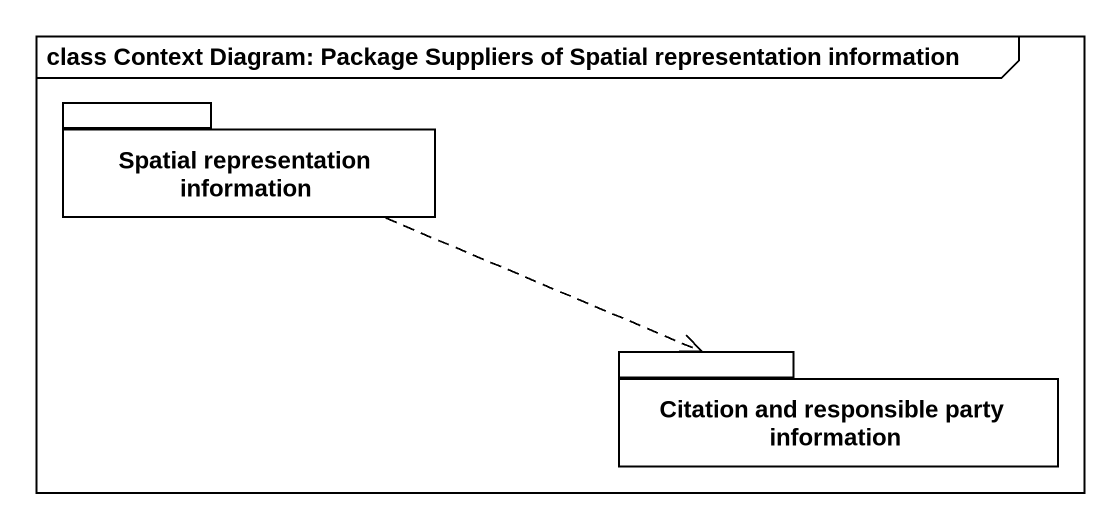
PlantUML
@startuml
mainframe class Context Diagram: Package Suppliers of Spatial representation information
package "Spatial representation information" as Spatial_representation {
}
package "Citation and responsible party information" as Citation_and_responsible #FFFFFF {
}
Spatial_representation .right.> Citation_and_responsible
@enduml
